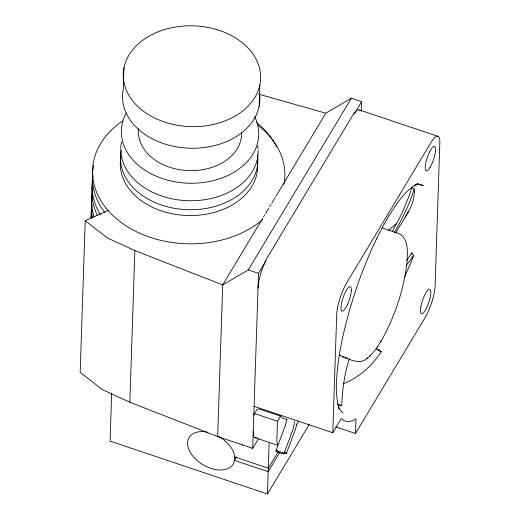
<?xml version="1.0" encoding="UTF-8"?>
<svg xmlns="http://www.w3.org/2000/svg" width="520" height="520" viewBox="0 0 520 520"><rect width="100%" height="100%" fill="white"/><g stroke="black" fill="none" stroke-linecap="round" stroke-linejoin="round"><path stroke-width="0.78" d="M108.719 210.178L85.209 220.714L80.177 372.365L102.401 389.656L129.838 402.226L217.672 436.585L252.701 448.351L258.544 438.62M111.67 393.003L110.078 441.129L267.462 494L309.127 424.613M123.994 67.659L123.279 89.239A68.718 50.42 1.9 0 0 189.897 148.22A68.718 50.42 1.9 0 0 259.474 93.236M129.838 402.226L134.869 250.569L107.432 238.004L85.209 220.714M217.672 436.585L222.703 284.934L262.62 218.452M259.136 106.392L259.851 84.812A68.718 50.42 1.9 0 0 166.849 28.899A68.718 50.42 1.9 0 0 149.071 114.992A68.718 50.42 1.9 0 0 259.851 84.812M252.701 448.351L258.505 273.364L266.019 260.851M267.462 494L269.172 442.631M259.305 408.98L280.553 416.124L277.472 421.252L276.881 439.043A23.621 6.065 -71.4 0 0 277.882 444.951M285.324 425.887L286.884 419.451L286.189 419.036M254.098 406.322L332.787 432.757L336.707 314.646A23.621 6.065 -71.4 0 1 346.691 282.861L430.904 142.617A23.621 6.065 -71.4 0 1 439.822 142.916L435.084 285.818A23.621 6.065 -71.4 0 1 425.1 317.596L355.498 433.518L335.601 426.835M361.296 111.358L361.621 101.634L351.39 98.202L325.819 113.204L275.925 196.294M355.498 433.518L355.979 418.938L352.501 420.856L347.718 421.746L343.597 420.563L341.38 418.45L332.787 432.757M337.747 404.664L341.725 405.776C342.498 389.779 344.227 373.64 349.563 358.449M406.985 262.594C407.387 253.149 409.097 239.441 399.457 233.76L381.953 227.883M294.625 421.479L293.436 428.175L283.94 453.719M406.933 263.224C403.475 290.849 394.42 317.889 380.556 342.03M296.771 424.404L295.412 429.364L286.462 453.284L285.974 453.388A4.303 0.539 20.5 0 1 283.569 452.784M395.882 232.648C403.24 219.096 415.584 205.667 414.2 189.066L411.885 187.135L409.448 195.104L402.077 212.894A54.45 6.13 -64.3 0 1 395.694 225.244L392.243 231.484M411.3 254.378L411.769 252.915L413.569 255.294L411.281 261.885L404.781 276.354M414.2 189.066C409.507 204.295 402.311 218.621 394.446 232.433M285.214 425.737L275.886 450.788M376.175 238.927L376.396 238.342M263.452 217.067L264.7 214.994M265.531 213.609L268.86 208.065M269.692 206.681L270.94 204.607M271.772 203.222L273.845 199.758M274.261 199.069L275.093 197.678M134.869 250.569L222.703 284.934L248.274 269.932L351.39 98.202M354.107 114.153L361.621 101.634M253.903 414.648L256.958 409.63L258.674 408.87M242.469 444.912L242.671 444.587M236.535 456.904L234.455 460.375L268.203 471.712L279.454 452.978M278.317 451.562L268.32 468.215L234.572 456.872M296.12 425.224L298.617 421.063M411.769 252.915L406.699 260.52M369.785 356.083L374.023 351.513L377.624 346.593M377.247 347.185L380.881 341.51M404.846 217.243L408.753 211.218M413.569 255.294L409.682 261.086L406.289 265.083M376.428 348.784L379.613 350.11L381.316 351.741C372.093 365.671 359.125 377.604 343.428 383.688M396.779 223.191L388.18 230.834M339.196 354.783L342.394 356.642C350.044 359.476 360.224 365.118 367.458 358.066M366.808 358.618L370.396 355.563M347.412 358.059L342.394 356.642M276.998 450.788L281.846 452.459A4.277 0.539 20.5 0 1 282.822 453.719L278.961 452.465M258.837 94.205L325.819 113.204M286.884 419.451L282.808 418.275L280.553 416.124M381.316 351.741L378.833 350.792L376.5 348.907M359.502 109.967L438.191 136.403M419.374 184.262L423.209 185.549L419.309 184.431L414.791 185.269L418.243 183.397C404.677 190.164 396.688 203.983 388.681 216.222C376.084 237.575 366.294 260.455 357.968 283.771C349.576 307.976 342.784 332.793 338.8 358.124C336.707 374.764 334.334 392.138 339.092 408.544L338.15 406.458M248.274 269.932L258.505 273.364M277.472 421.252L256.224 414.115A2.574 1.619 31 0 0 253.806 415.071M254.904 437.625L277.752 445.296M337.382 404.001L341.725 405.776M339.833 355.654L340.314 355.94M343.219 413.107L340.002 410.033L338.234 406.49M286.462 453.284L285.877 452.784A4.284 0.539 20.5 0 0 284.375 452.023M411.885 187.135L411.983 188.533M278.993 452.472A4.277 0.539 20.5 0 1 276.081 451.009A4.277 0.539 20.5 0 1 277.036 450.801M256.548 437.678A23.621 6.065 -71.4 0 1 253.273 431.113M258.011 288.21A23.621 6.065 -71.4 0 1 268.002 256.425L352.209 116.181A23.621 6.065 -71.4 0 1 360.126 110.565M256.659 122.538A96.2 70.584 1.9 0 1 276.406 146.497M257.439 154.707A68.718 50.42 1.9 0 1 187.857 209.697A68.718 50.42 1.9 0 1 121.238 150.716M257.673 165.965A68.718 50.42 1.9 0 1 183.969 215.345A68.718 50.42 1.9 0 1 121.049 156.546M257.244 160.544A68.718 50.42 1.9 0 1 257.627 164.405M254.742 116.838A68.718 50.42 1.9 0 1 188.734 183.216A68.718 50.42 1.9 0 1 126.282 113.074M258.147 150.371A68.718 50.42 1.9 0 1 184.99 200.564A68.718 50.42 1.9 0 1 121.537 141.733M257.731 145.73A68.718 50.42 1.9 0 1 258.076 148.817M241.547 132.412A51.539 37.817 1.9 0 1 188.539 170.599A51.539 37.817 1.9 0 1 138.73 128.635M262.75 219.421A96.2 70.584 1.9 0 1 122.934 223.737A96.2 70.584 1.9 0 1 122.662 120.894M257.998 125.327A96.2 70.584 1.9 0 1 283.959 184.451M104.793 212.537A96.2 70.584 1.9 0 1 93.749 165.555M207.168 432.088A25.766 16.211 31 0 0 187.603 443.644A25.766 16.211 31 0 0 208.072 467.331A25.766 16.211 31 0 0 233.87 462.988L234.826 458.731L234.169 453.928A25.766 16.211 31 0 0 218.536 436.306M100.165 214.435A96.2 70.584 1.9 0 1 93.138 175.403M97.403 215.475A96.2 70.584 1.9 0 1 92.944 181.233M94.14 216.866A96.2 70.584 1.9 0 1 92.651 190.073M92.534 217.373A96.2 70.584 1.9 0 1 92.456 195.91M91.176 218.374A96.2 70.584 1.9 0 1 92.163 204.75M91 217.75A96.2 70.584 1.9 0 1 91.969 210.581M351.319 290.316L351.065 292.87A12.883 3.308 -71.4 0 1 347.217 305.13L345.872 307.651A12.883 3.308 -71.4 0 1 341.003 307.489A12.883 3.308 -71.4 0 1 346.45 290.154A12.883 3.308 -71.4 0 1 351.319 290.316M420.726 307.587L420.472 310.147A12.883 3.308 -71.4 0 0 425.341 310.31A12.883 3.308 -71.4 0 0 430.788 292.975A12.883 3.308 -71.4 0 0 425.919 292.812L424.574 295.328A12.883 3.308 -71.4 0 0 420.726 307.587M430.079 167.401A12.883 3.308 -71.4 0 0 434.98 146.841A12.883 3.308 -71.4 0 0 426.049 161.714A12.883 3.308 -71.4 0 0 430.079 167.401"/></g></svg>
